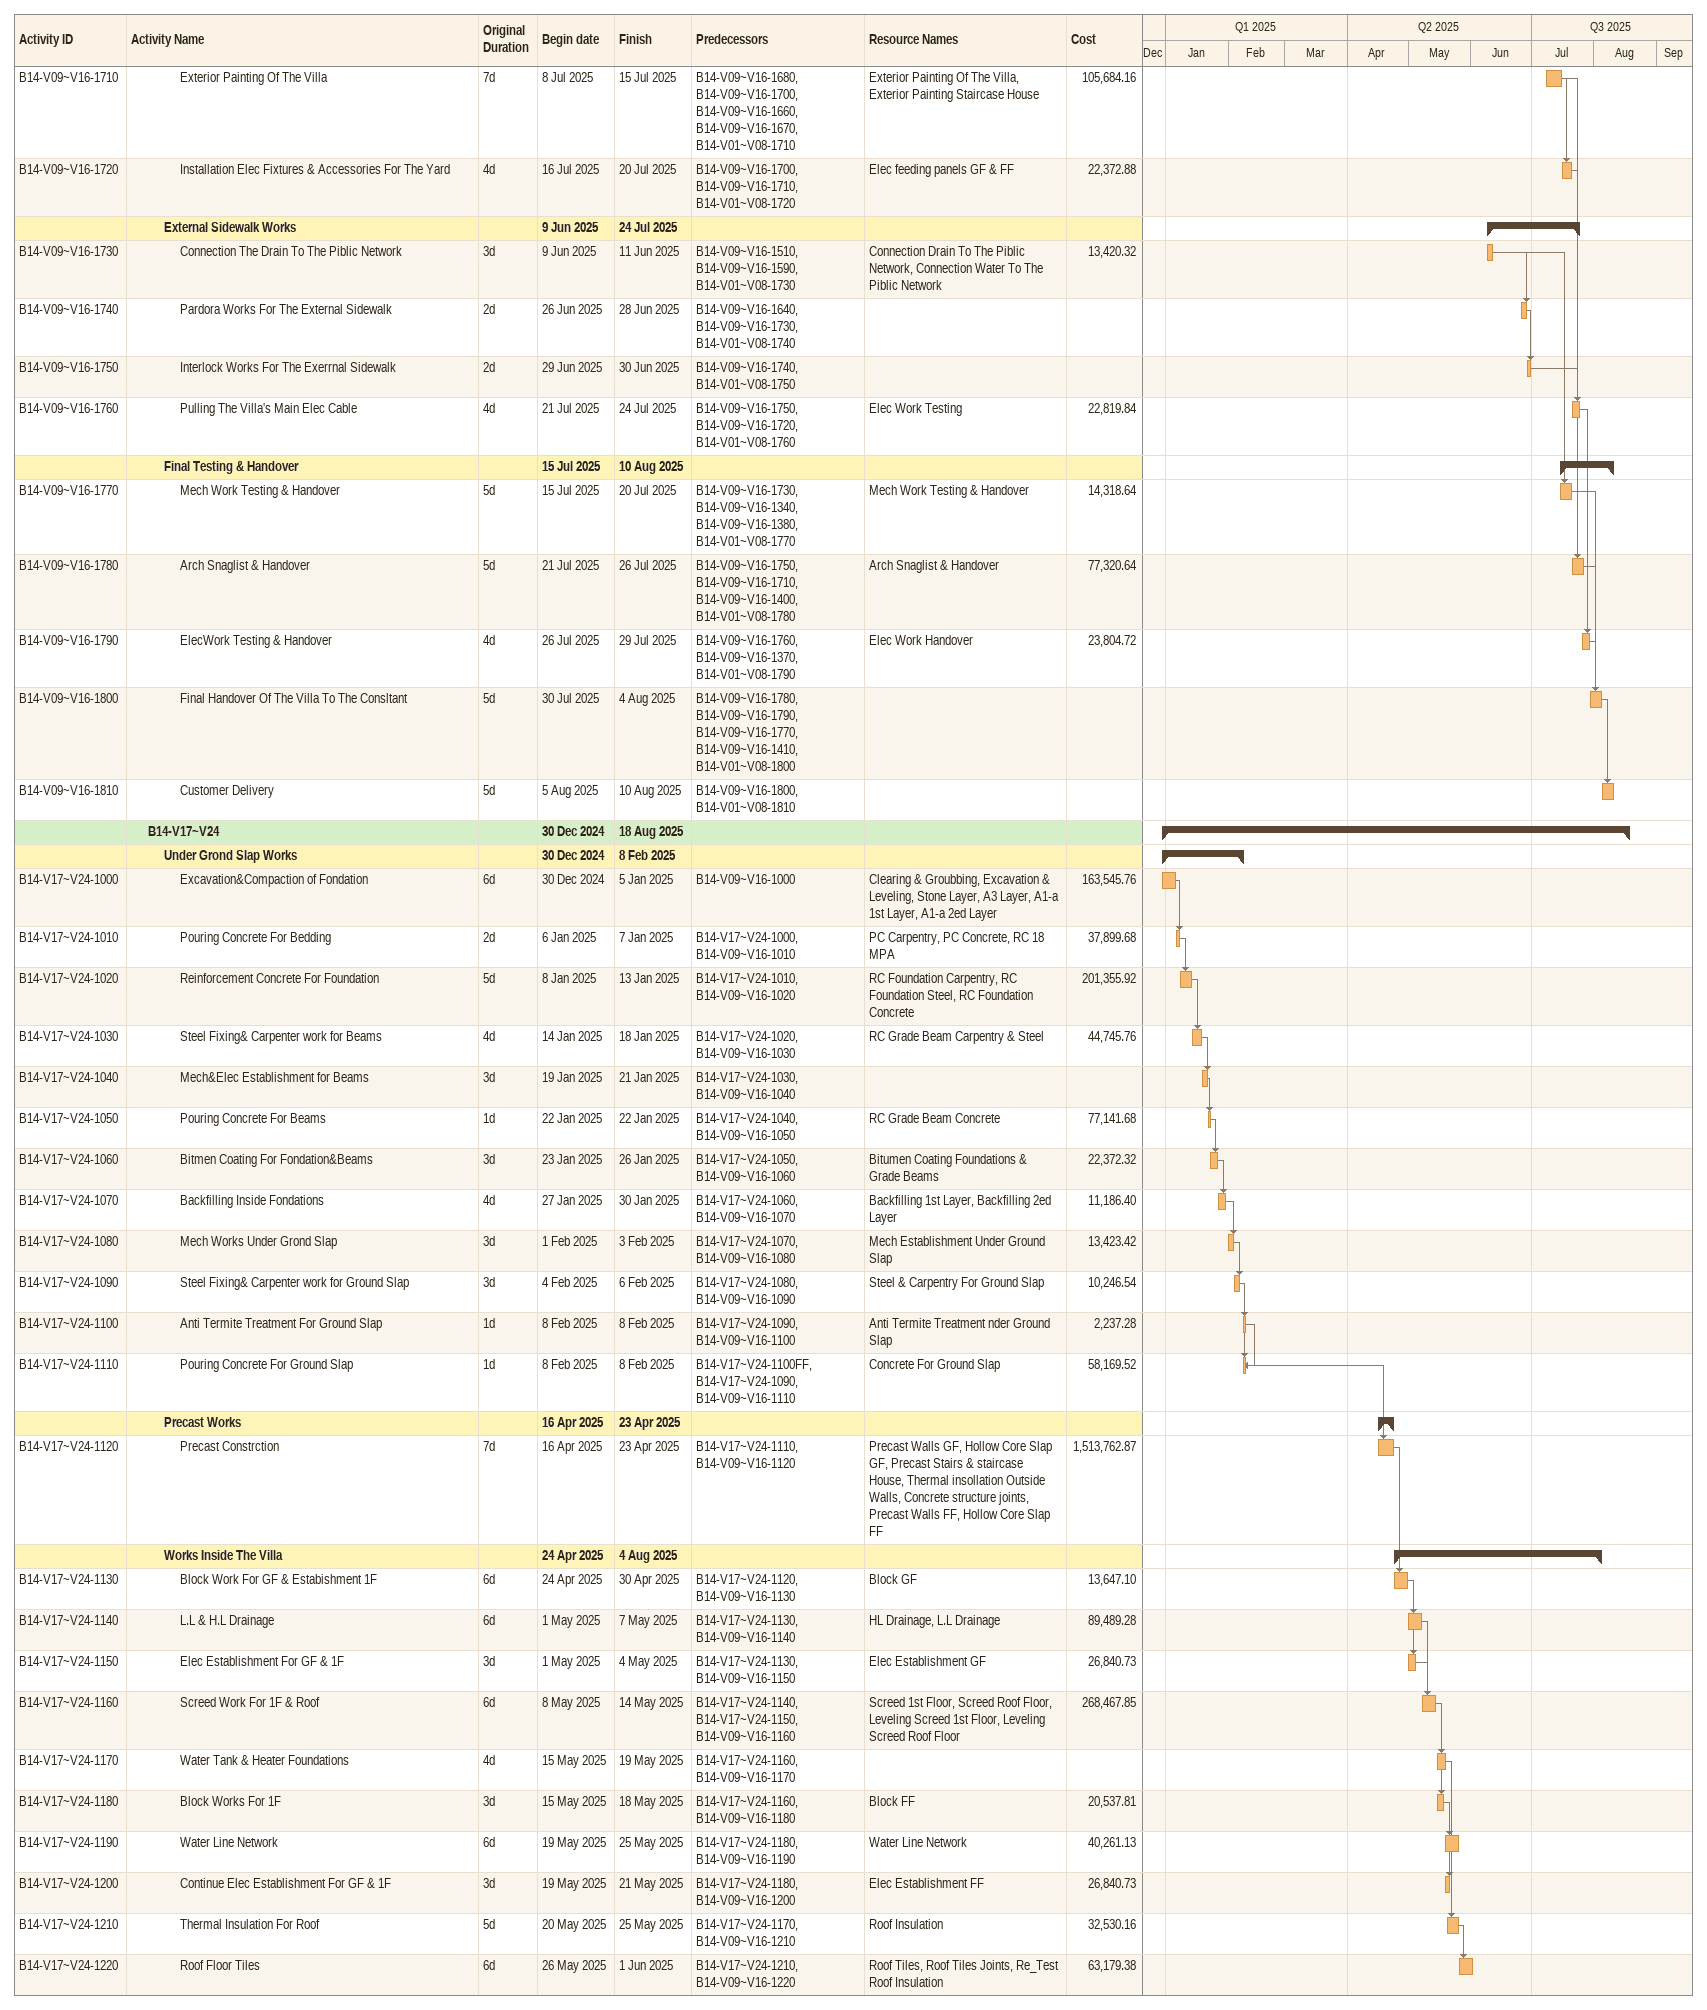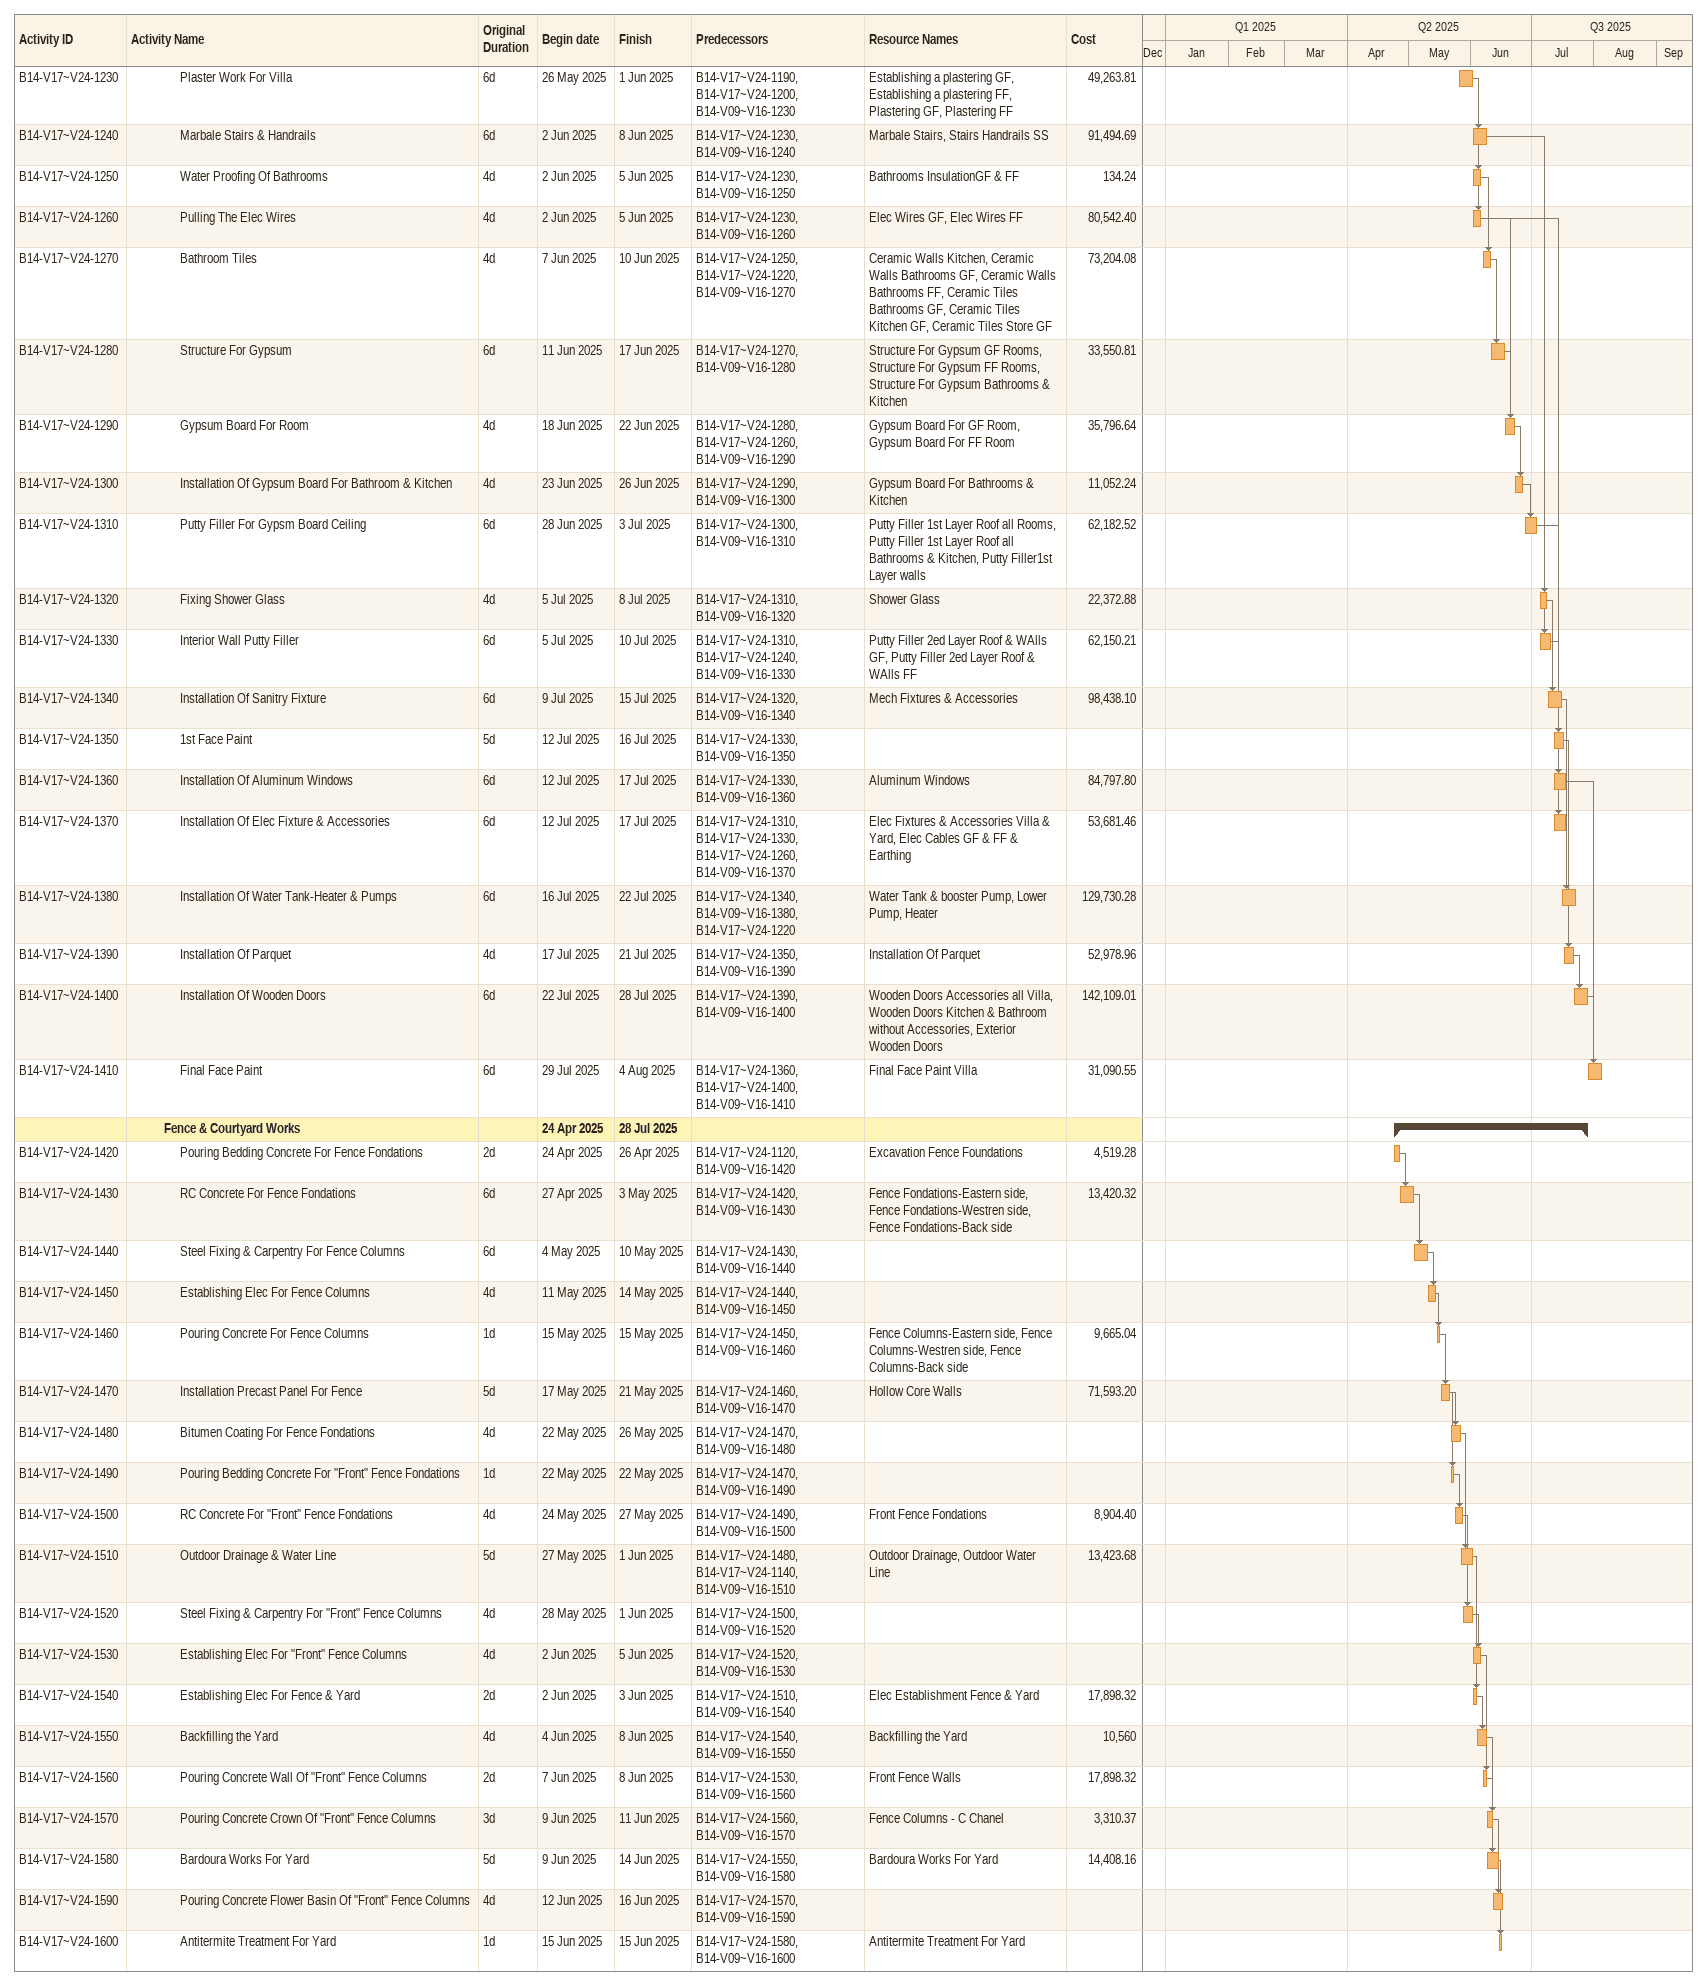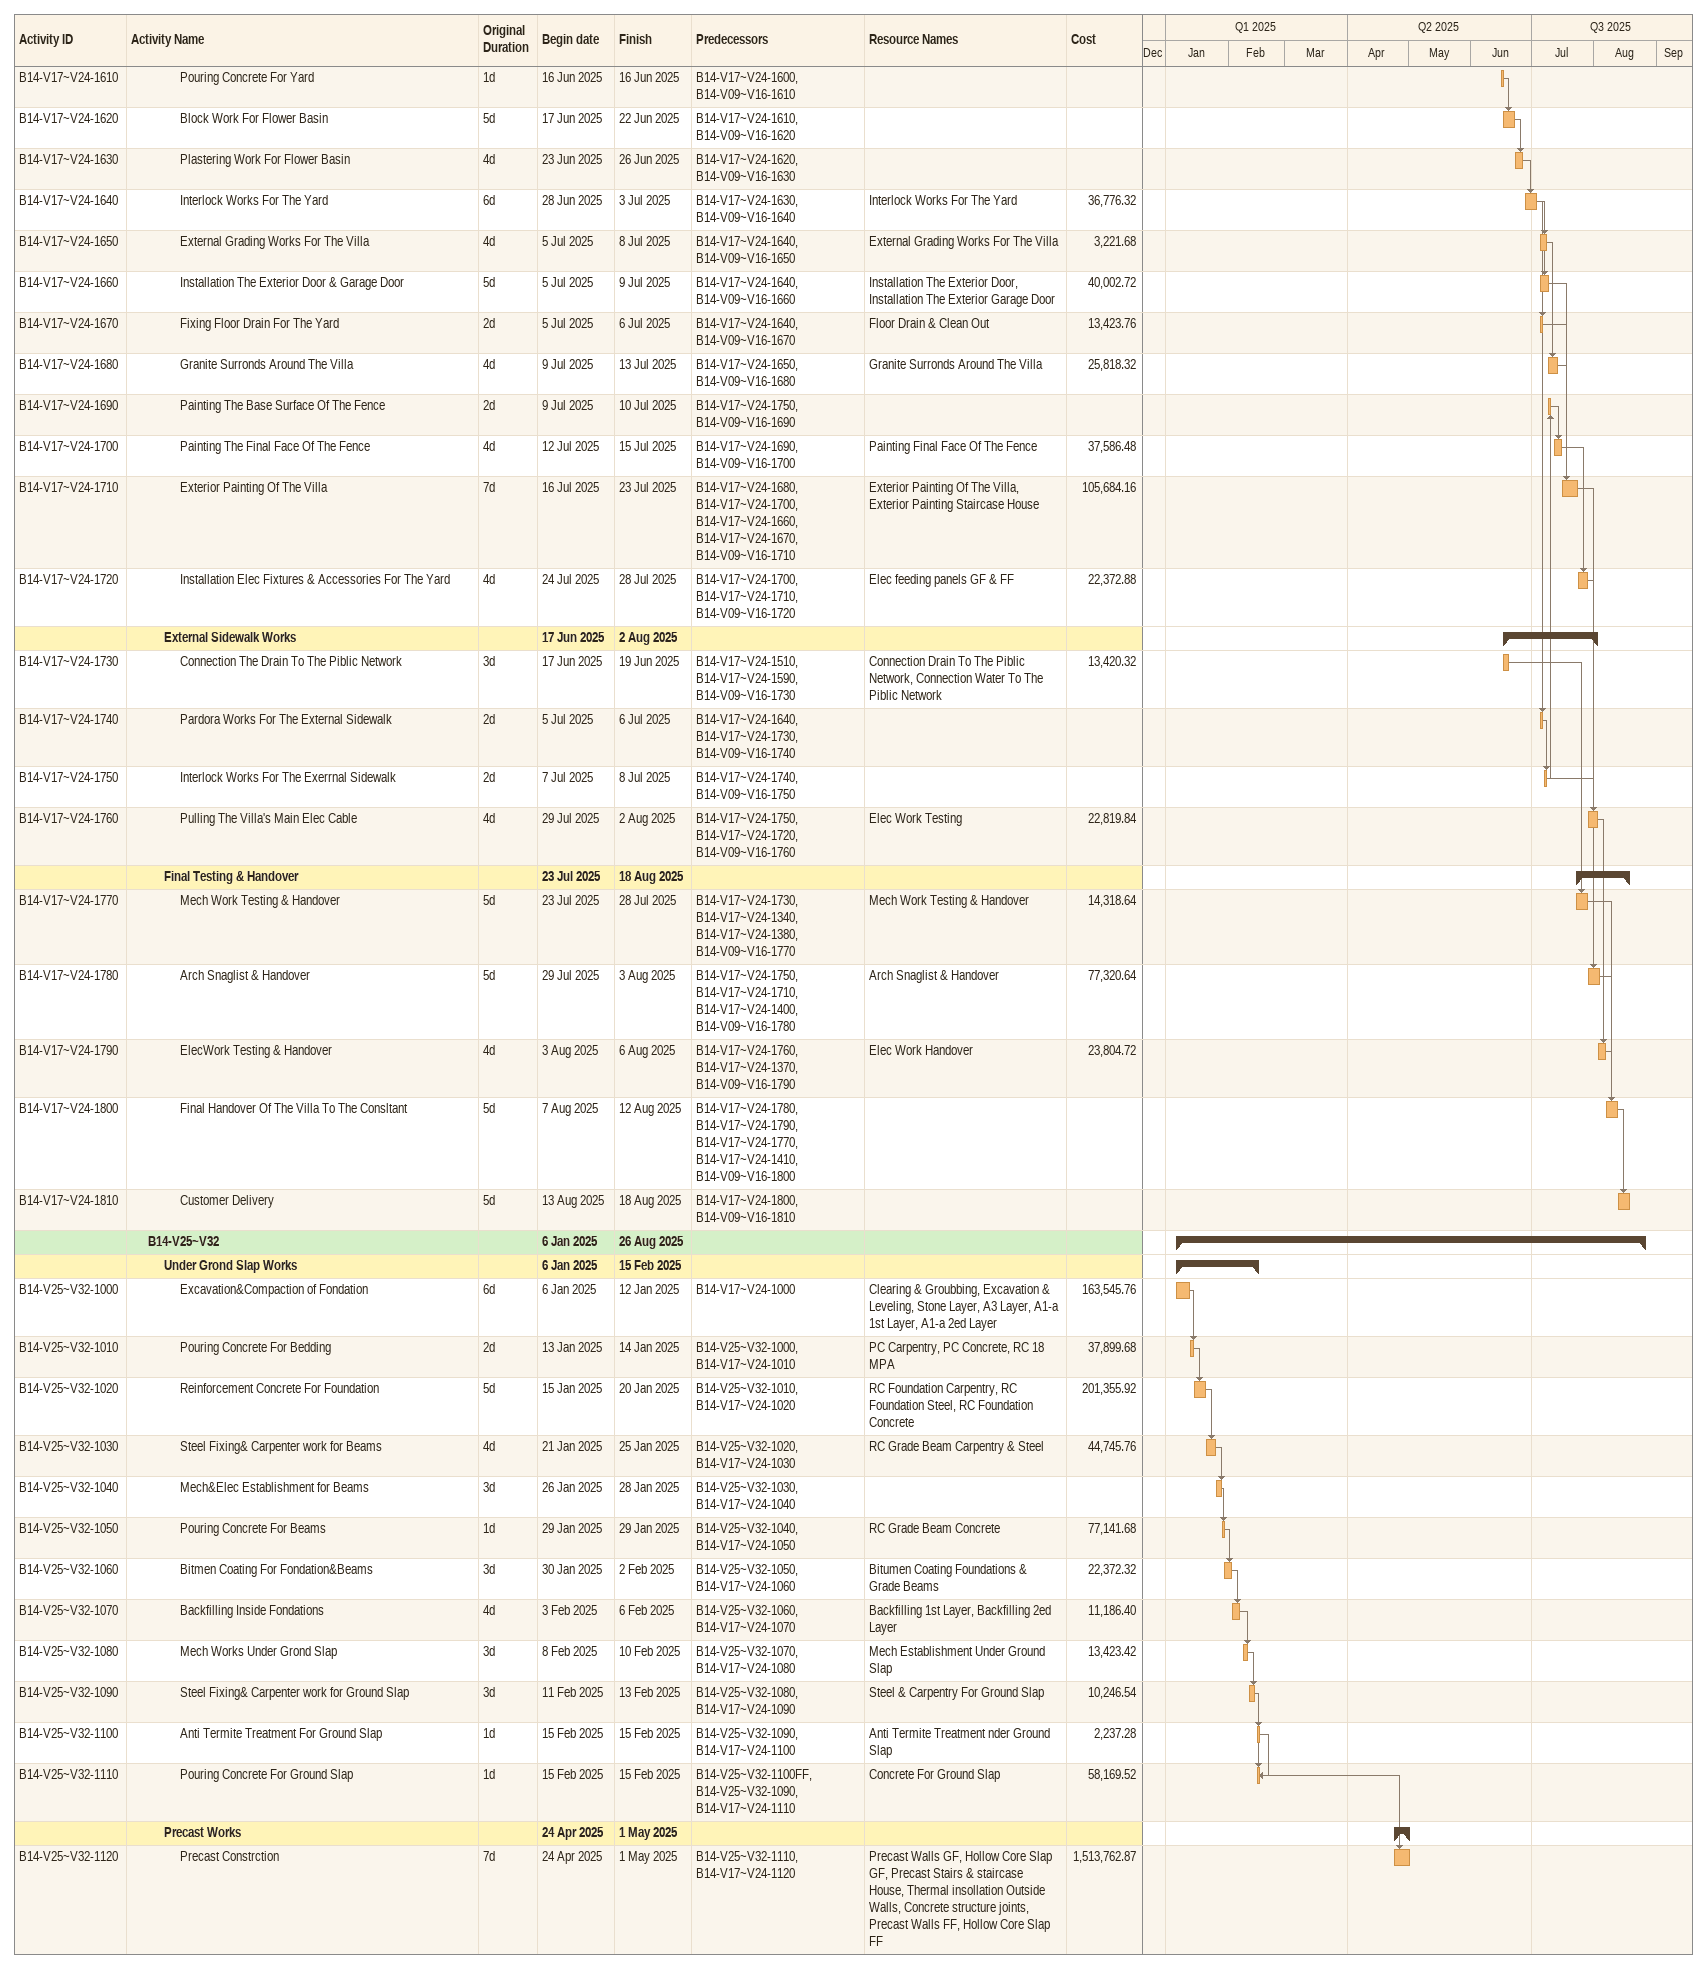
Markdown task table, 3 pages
| ID | Level | Task | Original duration | Start | Finish | Predecessors | Resources | Cost |
|---|---|---|---|---|---|---|---|---|
| B14-V09~V16-1710 | 4 | Exterior Painting Of The Villa | 7d | 2025-07-08 | 2025-07-15 | B14-V09~V16-1680, B14-V09~V16-1700, B14-V09~V16-1660, B14-V09~V16-1670, B14-V01~V08-1710 | Exterior Painting Of The Villa, Exterior Painting Staircase House | 105684.16 |
| B14-V09~V16-1720 | 4 | Installation Elec Fixtures & Accessories For The Yard | 4d | 2025-07-16 | 2025-07-20 | B14-V09~V16-1700, B14-V09~V16-1710, B14-V01~V08-1720 | Elec feeding panels GF & FF | 22372.88 |
|  | 3 | **External Sidewalk Works** |  | 2025-06-09 | 2025-07-24 |  |  |  |
| B14-V09~V16-1730 | 4 | Connection The Drain To The Piblic Network | 3d | 2025-06-09 | 2025-06-11 | B14-V09~V16-1510, B14-V09~V16-1590, B14-V01~V08-1730 | Connection Drain To The Piblic Network, Connection Water To The Piblic Network | 13420.32 |
| B14-V09~V16-1740 | 4 | Pardora Works For The External Sidewalk | 2d | 2025-06-26 | 2025-06-28 | B14-V09~V16-1640, B14-V09~V16-1730, B14-V01~V08-1740 |  |  |
| B14-V09~V16-1750 | 4 | Interlock Works For The Exerrnal Sidewalk | 2d | 2025-06-29 | 2025-06-30 | B14-V09~V16-1740, B14-V01~V08-1750 |  |  |
| B14-V09~V16-1760 | 4 | Pulling The Villa's Main Elec Cable | 4d | 2025-07-21 | 2025-07-24 | B14-V09~V16-1750, B14-V09~V16-1720, B14-V01~V08-1760 | Elec Work Testing | 22819.84 |
|  | 3 | **Final Testing & Handover** |  | 2025-07-15 | 2025-08-10 |  |  |  |
| B14-V09~V16-1770 | 4 | Mech Work Testing & Handover | 5d | 2025-07-15 | 2025-07-20 | B14-V09~V16-1730, B14-V09~V16-1340, B14-V09~V16-1380, B14-V01~V08-1770 | Mech Work Testing & Handover | 14318.64 |
| B14-V09~V16-1780 | 4 | Arch Snaglist & Handover | 5d | 2025-07-21 | 2025-07-26 | B14-V09~V16-1750, B14-V09~V16-1710, B14-V09~V16-1400, B14-V01~V08-1780 | Arch Snaglist & Handover | 77320.64 |
| B14-V09~V16-1790 | 4 | ElecWork Testing & Handover | 4d | 2025-07-26 | 2025-07-29 | B14-V09~V16-1760, B14-V09~V16-1370, B14-V01~V08-1790 | Elec Work Handover | 23804.72 |
| B14-V09~V16-1800 | 4 | Final Handover Of The Villa To The Consltant | 5d | 2025-07-30 | 2025-08-04 | B14-V09~V16-1780, B14-V09~V16-1790, B14-V09~V16-1770, B14-V09~V16-1410, B14-V01~V08-1800 |  |  |
| B14-V09~V16-1810 | 4 | Customer Delivery | 5d | 2025-08-05 | 2025-08-10 | B14-V09~V16-1800, B14-V01~V08-1810 |  |  |
|  | 2 | **B14-V17~V24** |  | 2024-12-30 | 2025-08-18 |  |  |  |
|  | 3 | **Under Grond Slap Works** |  | 2024-12-30 | 2025-02-08 |  |  |  |
| B14-V17~V24-1000 | 4 | Excavation&Compaction of Fondation | 6d | 2024-12-30 | 2025-01-05 | B14-V09~V16-1000 | Clearing & Groubbing, Excavation & Leveling, Stone Layer, A3 Layer, A1-a 1st Layer, A1-a 2ed Layer | 163545.76 |
| B14-V17~V24-1010 | 4 | Pouring Concrete For Bedding | 2d | 2025-01-06 | 2025-01-07 | B14-V17~V24-1000, B14-V09~V16-1010 | PC Carpentry, PC Concrete, RC 18 MPA | 37899.68 |
| B14-V17~V24-1020 | 4 | Reinforcement Concrete For Foundation | 5d | 2025-01-08 | 2025-01-13 | B14-V17~V24-1010, B14-V09~V16-1020 | RC Foundation Carpentry, RC Foundation Steel, RC Foundation Concrete | 201355.92 |
| B14-V17~V24-1030 | 4 | Steel Fixing& Carpenter work for Beams | 4d | 2025-01-14 | 2025-01-18 | B14-V17~V24-1020, B14-V09~V16-1030 | RC Grade Beam Carpentry & Steel | 44745.76 |
| B14-V17~V24-1040 | 4 | Mech&Elec Establishment for Beams | 3d | 2025-01-19 | 2025-01-21 | B14-V17~V24-1030, B14-V09~V16-1040 |  |  |
| B14-V17~V24-1050 | 4 | Pouring Concrete For Beams | 1d | 2025-01-22 | 2025-01-22 | B14-V17~V24-1040, B14-V09~V16-1050 | RC Grade Beam Concrete | 77141.68 |
| B14-V17~V24-1060 | 4 | Bitmen Coating For Fondation&Beams | 3d | 2025-01-23 | 2025-01-26 | B14-V17~V24-1050, B14-V09~V16-1060 | Bitumen Coating Foundations & Grade Beams | 22372.32 |
| B14-V17~V24-1070 | 4 | Backfilling Inside Fondations | 4d | 2025-01-27 | 2025-01-30 | B14-V17~V24-1060, B14-V09~V16-1070 | Backfilling 1st Layer, Backfilling 2ed Layer | 11186.40 |
| B14-V17~V24-1080 | 4 | Mech Works Under Grond Slap | 3d | 2025-02-01 | 2025-02-03 | B14-V17~V24-1070, B14-V09~V16-1080 | Mech Establishment Under Ground Slap | 13423.42 |
| B14-V17~V24-1090 | 4 | Steel Fixing& Carpenter work for Ground Slap | 3d | 2025-02-04 | 2025-02-06 | B14-V17~V24-1080, B14-V09~V16-1090 | Steel & Carpentry For Ground Slap | 10246.54 |
| B14-V17~V24-1100 | 4 | Anti Termite Treatment For Ground Slap | 1d | 2025-02-08 | 2025-02-08 | B14-V17~V24-1090, B14-V09~V16-1100 | Anti Termite Treatment nder Ground Slap | 2237.28 |
| B14-V17~V24-1110 | 4 | Pouring Concrete For Ground Slap | 1d | 2025-02-08 | 2025-02-08 | B14-V17~V24-1100FF, B14-V17~V24-1090, B14-V09~V16-1110 | Concrete For Ground Slap | 58169.52 |
|  | 3 | **Precast Works** |  | 2025-04-16 | 2025-04-23 |  |  |  |
| B14-V17~V24-1120 | 4 | Precast Constrction | 7d | 2025-04-16 | 2025-04-23 | B14-V17~V24-1110, B14-V09~V16-1120 | Precast Walls GF, Hollow Core Slap GF, Precast Stairs & staircase House, Thermal insollation Outside Walls, Concrete structure joints, Precast Walls FF, Hollow Core Slap FF | 1513762.87 |
|  | 3 | **Works Inside The Villa** |  | 2025-04-24 | 2025-08-04 |  |  |  |
| B14-V17~V24-1130 | 4 | Block Work For GF & Estabishment 1F | 6d | 2025-04-24 | 2025-04-30 | B14-V17~V24-1120, B14-V09~V16-1130 | Block GF | 13647.10 |
| B14-V17~V24-1140 | 4 | L.L & H.L Drainage | 6d | 2025-05-01 | 2025-05-07 | B14-V17~V24-1130, B14-V09~V16-1140 | HL Drainage, L.L Drainage | 89489.28 |
| B14-V17~V24-1150 | 4 | Elec Establishment For GF & 1F | 3d | 2025-05-01 | 2025-05-04 | B14-V17~V24-1130, B14-V09~V16-1150 | Elec Establishment GF | 26840.73 |
| B14-V17~V24-1160 | 4 | Screed Work For 1F & Roof | 6d | 2025-05-08 | 2025-05-14 | B14-V17~V24-1140, B14-V17~V24-1150, B14-V09~V16-1160 | Screed 1st Floor, Screed Roof Floor, Leveling Screed 1st Floor, Leveling Screed Roof Floor | 268467.85 |
| B14-V17~V24-1170 | 4 | Water Tank & Heater Foundations | 4d | 2025-05-15 | 2025-05-19 | B14-V17~V24-1160, B14-V09~V16-1170 |  |  |
| B14-V17~V24-1180 | 4 | Block Works For 1F | 3d | 2025-05-15 | 2025-05-18 | B14-V17~V24-1160, B14-V09~V16-1180 | Block FF | 20537.81 |
| B14-V17~V24-1190 | 4 | Water Line Network | 6d | 2025-05-19 | 2025-05-25 | B14-V17~V24-1180, B14-V09~V16-1190 | Water Line Network | 40261.13 |
| B14-V17~V24-1200 | 4 | Continue Elec Establishment For GF & 1F | 3d | 2025-05-19 | 2025-05-21 | B14-V17~V24-1180, B14-V09~V16-1200 | Elec Establishment FF | 26840.73 |
| B14-V17~V24-1210 | 4 | Thermal Insulation For Roof | 5d | 2025-05-20 | 2025-05-25 | B14-V17~V24-1170, B14-V09~V16-1210 | Roof Insulation | 32530.16 |
| B14-V17~V24-1220 | 4 | Roof Floor Tiles | 6d | 2025-05-26 | 2025-06-01 | B14-V17~V24-1210, B14-V09~V16-1220 | Roof Tiles, Roof Tiles Joints, Re_Test Roof Insulation | 63179.38 |
| B14-V17~V24-1230 | 4 | Plaster Work For Villa | 6d | 2025-05-26 | 2025-06-01 | B14-V17~V24-1190, B14-V17~V24-1200, B14-V09~V16-1230 | Establishing a plastering GF, Establishing a plastering FF, Plastering GF, Plastering FF | 49263.81 |
| B14-V17~V24-1240 | 4 | Marbale Stairs & Handrails | 6d | 2025-06-02 | 2025-06-08 | B14-V17~V24-1230, B14-V09~V16-1240 | Marbale Stairs, Stairs Handrails SS | 91494.69 |
| B14-V17~V24-1250 | 4 | Water Proofing Of Bathrooms | 4d | 2025-06-02 | 2025-06-05 | B14-V17~V24-1230, B14-V09~V16-1250 | Bathrooms InsulationGF & FF | 134.24 |
| B14-V17~V24-1260 | 4 | Pulling The Elec Wires | 4d | 2025-06-02 | 2025-06-05 | B14-V17~V24-1230, B14-V09~V16-1260 | Elec Wires GF, Elec Wires FF | 80542.40 |
| B14-V17~V24-1270 | 4 | Bathroom Tiles | 4d | 2025-06-07 | 2025-06-10 | B14-V17~V24-1250, B14-V17~V24-1220, B14-V09~V16-1270 | Ceramic Walls Kitchen, Ceramic Walls Bathrooms GF, Ceramic Walls Bathrooms FF, Ceramic Tiles Bathrooms GF, Ceramic Tiles Kitchen GF, Ceramic Tiles Store GF | 73204.08 |
| B14-V17~V24-1280 | 4 | Structure For Gypsum | 6d | 2025-06-11 | 2025-06-17 | B14-V17~V24-1270, B14-V09~V16-1280 | Structure For Gypsum GF Rooms, Structure For Gypsum FF Rooms, Structure For Gypsum Bathrooms & Kitchen | 33550.81 |
| B14-V17~V24-1290 | 4 | Gypsum Board For Room | 4d | 2025-06-18 | 2025-06-22 | B14-V17~V24-1280, B14-V17~V24-1260, B14-V09~V16-1290 | Gypsum Board For GF Room, Gypsum Board For FF Room | 35796.64 |
| B14-V17~V24-1300 | 4 | Installation Of Gypsum Board For Bathroom & Kitchen | 4d | 2025-06-23 | 2025-06-26 | B14-V17~V24-1290, B14-V09~V16-1300 | Gypsum Board For Bathrooms & Kitchen | 11052.24 |
| B14-V17~V24-1310 | 4 | Putty Filler For Gypsm Board Ceiling | 6d | 2025-06-28 | 2025-07-03 | B14-V17~V24-1300, B14-V09~V16-1310 | Putty Filler 1st Layer Roof all Rooms, Putty Filler 1st Layer Roof all Bathrooms & Kitchen, Putty Filler1st Layer walls | 62182.52 |
| B14-V17~V24-1320 | 4 | Fixing Shower Glass | 4d | 2025-07-05 | 2025-07-08 | B14-V17~V24-1310, B14-V09~V16-1320 | Shower Glass | 22372.88 |
| B14-V17~V24-1330 | 4 | Interior Wall Putty Filler | 6d | 2025-07-05 | 2025-07-10 | B14-V17~V24-1310, B14-V17~V24-1240, B14-V09~V16-1330 | Putty Filler 2ed Layer Roof & WAlls GF, Putty Filler 2ed Layer Roof & WAlls FF | 62150.21 |
| B14-V17~V24-1340 | 4 | Installation Of Sanitry Fixture | 6d | 2025-07-09 | 2025-07-15 | B14-V17~V24-1320, B14-V09~V16-1340 | Mech Fixtures & Accessories | 98438.10 |
| B14-V17~V24-1350 | 4 | 1st Face Paint | 5d | 2025-07-12 | 2025-07-16 | B14-V17~V24-1330, B14-V09~V16-1350 |  |  |
| B14-V17~V24-1360 | 4 | Installation Of Aluminum Windows | 6d | 2025-07-12 | 2025-07-17 | B14-V17~V24-1330, B14-V09~V16-1360 | Aluminum Windows | 84797.80 |
| B14-V17~V24-1370 | 4 | Installation Of Elec Fixture & Accessories | 6d | 2025-07-12 | 2025-07-17 | B14-V17~V24-1310, B14-V17~V24-1330, B14-V17~V24-1260, B14-V09~V16-1370 | Elec Fixtures & Accessories Villa & Yard, Elec Cables GF & FF & Earthing | 53681.46 |
| B14-V17~V24-1380 | 4 | Installation Of Water Tank-Heater & Pumps | 6d | 2025-07-16 | 2025-07-22 | B14-V17~V24-1340, B14-V09~V16-1380, B14-V17~V24-1220 | Water Tank & booster Pump, Lower Pump, Heater | 129730.28 |
| B14-V17~V24-1390 | 4 | Installation Of Parquet | 4d | 2025-07-17 | 2025-07-21 | B14-V17~V24-1350, B14-V09~V16-1390 | Installation Of Parquet | 52978.96 |
| B14-V17~V24-1400 | 4 | Installation Of Wooden Doors | 6d | 2025-07-22 | 2025-07-28 | B14-V17~V24-1390, B14-V09~V16-1400 | Wooden Doors Accessories all Villa, Wooden Doors Kitchen & Bathroom without Accessories, Exterior Wooden Doors | 142109.01 |
| B14-V17~V24-1410 | 4 | Final Face Paint | 6d | 2025-07-29 | 2025-08-04 | B14-V17~V24-1360, B14-V17~V24-1400, B14-V09~V16-1410 | Final Face Paint Villa | 31090.55 |
|  | 3 | **Fence & Courtyard Works** |  | 2025-04-24 | 2025-07-28 |  |  |  |
| B14-V17~V24-1420 | 4 | Pouring Bedding Concrete For Fence Fondations | 2d | 2025-04-24 | 2025-04-26 | B14-V17~V24-1120, B14-V09~V16-1420 | Excavation Fence Foundations | 4519.28 |
| B14-V17~V24-1430 | 4 | RC Concrete For Fence Fondations | 6d | 2025-04-27 | 2025-05-03 | B14-V17~V24-1420, B14-V09~V16-1430 | Fence Fondations-Eastern side, Fence Fondations-Westren side, Fence Fondations-Back side | 13420.32 |
| B14-V17~V24-1440 | 4 | Steel Fixing & Carpentry For Fence Columns | 6d | 2025-05-04 | 2025-05-10 | B14-V17~V24-1430, B14-V09~V16-1440 |  |  |
| B14-V17~V24-1450 | 4 | Establishing Elec For Fence Columns | 4d | 2025-05-11 | 2025-05-14 | B14-V17~V24-1440, B14-V09~V16-1450 |  |  |
| B14-V17~V24-1460 | 4 | Pouring Concrete For Fence Columns | 1d | 2025-05-15 | 2025-05-15 | B14-V17~V24-1450, B14-V09~V16-1460 | Fence Columns-Eastern side, Fence Columns-Westren side, Fence Columns-Back side | 9665.04 |
| B14-V17~V24-1470 | 4 | Installation Precast Panel For Fence | 5d | 2025-05-17 | 2025-05-21 | B14-V17~V24-1460, B14-V09~V16-1470 | Hollow Core Walls | 71593.20 |
| B14-V17~V24-1480 | 4 | Bitumen Coating For Fence Fondations | 4d | 2025-05-22 | 2025-05-26 | B14-V17~V24-1470, B14-V09~V16-1480 |  |  |
| B14-V17~V24-1490 | 4 | Pouring Bedding Concrete For "Front" Fence Fondations | 1d | 2025-05-22 | 2025-05-22 | B14-V17~V24-1470, B14-V09~V16-1490 |  |  |
| B14-V17~V24-1500 | 4 | RC Concrete For "Front" Fence Fondations | 4d | 2025-05-24 | 2025-05-27 | B14-V17~V24-1490, B14-V09~V16-1500 | Front Fence Fondations | 8904.40 |
| B14-V17~V24-1510 | 4 | Outdoor Drainage & Water Line | 5d | 2025-05-27 | 2025-06-01 | B14-V17~V24-1480, B14-V17~V24-1140, B14-V09~V16-1510 | Outdoor Drainage, Outdoor Water Line | 13423.68 |
| B14-V17~V24-1520 | 4 | Steel Fixing & Carpentry For "Front" Fence Columns | 4d | 2025-05-28 | 2025-06-01 | B14-V17~V24-1500, B14-V09~V16-1520 |  |  |
| B14-V17~V24-1530 | 4 | Establishing Elec For "Front" Fence Columns | 4d | 2025-06-02 | 2025-06-05 | B14-V17~V24-1520, B14-V09~V16-1530 |  |  |
| B14-V17~V24-1540 | 4 | Establishing Elec For Fence & Yard | 2d | 2025-06-02 | 2025-06-03 | B14-V17~V24-1510, B14-V09~V16-1540 | Elec Establishment Fence & Yard | 17898.32 |
| B14-V17~V24-1550 | 4 | Backfilling the Yard | 4d | 2025-06-04 | 2025-06-08 | B14-V17~V24-1540, B14-V09~V16-1550 | Backfilling the Yard | 10560 |
| B14-V17~V24-1560 | 4 | Pouring Concrete Wall Of "Front" Fence Columns | 2d | 2025-06-07 | 2025-06-08 | B14-V17~V24-1530, B14-V09~V16-1560 | Front Fence Walls | 17898.32 |
| B14-V17~V24-1570 | 4 | Pouring Concrete Crown Of "Front" Fence Columns | 3d | 2025-06-09 | 2025-06-11 | B14-V17~V24-1560, B14-V09~V16-1570 | Fence Columns - C Chanel | 3310.37 |
| B14-V17~V24-1580 | 4 | Bardoura Works For Yard | 5d | 2025-06-09 | 2025-06-14 | B14-V17~V24-1550, B14-V09~V16-1580 | Bardoura Works For Yard | 14408.16 |
| B14-V17~V24-1590 | 4 | Pouring Concrete Flower Basin Of "Front" Fence Columns | 4d | 2025-06-12 | 2025-06-16 | B14-V17~V24-1570, B14-V09~V16-1590 |  |  |
| B14-V17~V24-1600 | 4 | Antitermite Treatment For Yard | 1d | 2025-06-15 | 2025-06-15 | B14-V17~V24-1580, B14-V09~V16-1600 | Antitermite Treatment For Yard |  |
| B14-V17~V24-1610 | 4 | Pouring Concrete For Yard | 1d | 2025-06-16 | 2025-06-16 | B14-V17~V24-1600, B14-V09~V16-1610 |  |  |
| B14-V17~V24-1620 | 4 | Block Work For Flower Basin | 5d | 2025-06-17 | 2025-06-22 | B14-V17~V24-1610, B14-V09~V16-1620 |  |  |
| B14-V17~V24-1630 | 4 | Plastering Work For Flower Basin | 4d | 2025-06-23 | 2025-06-26 | B14-V17~V24-1620, B14-V09~V16-1630 |  |  |
| B14-V17~V24-1640 | 4 | Interlock Works For The Yard | 6d | 2025-06-28 | 2025-07-03 | B14-V17~V24-1630, B14-V09~V16-1640 | Interlock Works For The Yard | 36776.32 |
| B14-V17~V24-1650 | 4 | External Grading Works For The Villa | 4d | 2025-07-05 | 2025-07-08 | B14-V17~V24-1640, B14-V09~V16-1650 | External Grading Works For The Villa | 3221.68 |
| B14-V17~V24-1660 | 4 | Installation The Exterior Door & Garage Door | 5d | 2025-07-05 | 2025-07-09 | B14-V17~V24-1640, B14-V09~V16-1660 | Installation The Exterior Door, Installation The Exterior Garage Door | 40002.72 |
| B14-V17~V24-1670 | 4 | Fixing Floor Drain For The Yard | 2d | 2025-07-05 | 2025-07-06 | B14-V17~V24-1640, B14-V09~V16-1670 | Floor Drain & Clean Out | 13423.76 |
| B14-V17~V24-1680 | 4 | Granite Surronds Around The Villa | 4d | 2025-07-09 | 2025-07-13 | B14-V17~V24-1650, B14-V09~V16-1680 | Granite Surronds Around The Villa | 25818.32 |
| B14-V17~V24-1690 | 4 | Painting The Base Surface Of The Fence | 2d | 2025-07-09 | 2025-07-10 | B14-V17~V24-1750, B14-V09~V16-1690 |  |  |
| B14-V17~V24-1700 | 4 | Painting The Final Face Of The Fence | 4d | 2025-07-12 | 2025-07-15 | B14-V17~V24-1690, B14-V09~V16-1700 | Painting Final Face Of The Fence | 37586.48 |
| B14-V17~V24-1710 | 4 | Exterior Painting Of The Villa | 7d | 2025-07-16 | 2025-07-23 | B14-V17~V24-1680, B14-V17~V24-1700, B14-V17~V24-1660, B14-V17~V24-1670, B14-V09~V16-1710 | Exterior Painting Of The Villa, Exterior Painting Staircase House | 105684.16 |
| B14-V17~V24-1720 | 4 | Installation Elec Fixtures & Accessories For The Yard | 4d | 2025-07-24 | 2025-07-28 | B14-V17~V24-1700, B14-V17~V24-1710, B14-V09~V16-1720 | Elec feeding panels GF & FF | 22372.88 |
|  | 3 | **External Sidewalk Works** |  | 2025-06-17 | 2025-08-02 |  |  |  |
| B14-V17~V24-1730 | 4 | Connection The Drain To The Piblic Network | 3d | 2025-06-17 | 2025-06-19 | B14-V17~V24-1510, B14-V17~V24-1590, B14-V09~V16-1730 | Connection Drain To The Piblic Network, Connection Water To The Piblic Network | 13420.32 |
| B14-V17~V24-1740 | 4 | Pardora Works For The External Sidewalk | 2d | 2025-07-05 | 2025-07-06 | B14-V17~V24-1640, B14-V17~V24-1730, B14-V09~V16-1740 |  |  |
| B14-V17~V24-1750 | 4 | Interlock Works For The Exerrnal Sidewalk | 2d | 2025-07-07 | 2025-07-08 | B14-V17~V24-1740, B14-V09~V16-1750 |  |  |
| B14-V17~V24-1760 | 4 | Pulling The Villa's Main Elec Cable | 4d | 2025-07-29 | 2025-08-02 | B14-V17~V24-1750, B14-V17~V24-1720, B14-V09~V16-1760 | Elec Work Testing | 22819.84 |
|  | 3 | **Final Testing & Handover** |  | 2025-07-23 | 2025-08-18 |  |  |  |
| B14-V17~V24-1770 | 4 | Mech Work Testing & Handover | 5d | 2025-07-23 | 2025-07-28 | B14-V17~V24-1730, B14-V17~V24-1340, B14-V17~V24-1380, B14-V09~V16-1770 | Mech Work Testing & Handover | 14318.64 |
| B14-V17~V24-1780 | 4 | Arch Snaglist & Handover | 5d | 2025-07-29 | 2025-08-03 | B14-V17~V24-1750, B14-V17~V24-1710, B14-V17~V24-1400, B14-V09~V16-1780 | Arch Snaglist & Handover | 77320.64 |
| B14-V17~V24-1790 | 4 | ElecWork Testing & Handover | 4d | 2025-08-03 | 2025-08-06 | B14-V17~V24-1760, B14-V17~V24-1370, B14-V09~V16-1790 | Elec Work Handover | 23804.72 |
| B14-V17~V24-1800 | 4 | Final Handover Of The Villa To The Consltant | 5d | 2025-08-07 | 2025-08-12 | B14-V17~V24-1780, B14-V17~V24-1790, B14-V17~V24-1770, B14-V17~V24-1410, B14-V09~V16-1800 |  |  |
| B14-V17~V24-1810 | 4 | Customer Delivery | 5d | 2025-08-13 | 2025-08-18 | B14-V17~V24-1800, B14-V09~V16-1810 |  |  |
|  | 2 | **B14-V25~V32** |  | 2025-01-06 | 2025-08-26 |  |  |  |
|  | 3 | **Under Grond Slap Works** |  | 2025-01-06 | 2025-02-15 |  |  |  |
| B14-V25~V32-1000 | 4 | Excavation&Compaction of Fondation | 6d | 2025-01-06 | 2025-01-12 | B14-V17~V24-1000 | Clearing & Groubbing, Excavation & Leveling, Stone Layer, A3 Layer, A1-a 1st Layer, A1-a 2ed Layer | 163545.76 |
| B14-V25~V32-1010 | 4 | Pouring Concrete For Bedding | 2d | 2025-01-13 | 2025-01-14 | B14-V25~V32-1000, B14-V17~V24-1010 | PC Carpentry, PC Concrete, RC 18 MPA | 37899.68 |
| B14-V25~V32-1020 | 4 | Reinforcement Concrete For Foundation | 5d | 2025-01-15 | 2025-01-20 | B14-V25~V32-1010, B14-V17~V24-1020 | RC Foundation Carpentry, RC Foundation Steel, RC Foundation Concrete | 201355.92 |
| B14-V25~V32-1030 | 4 | Steel Fixing& Carpenter work for Beams | 4d | 2025-01-21 | 2025-01-25 | B14-V25~V32-1020, B14-V17~V24-1030 | RC Grade Beam Carpentry & Steel | 44745.76 |
| B14-V25~V32-1040 | 4 | Mech&Elec Establishment for Beams | 3d | 2025-01-26 | 2025-01-28 | B14-V25~V32-1030, B14-V17~V24-1040 |  |  |
| B14-V25~V32-1050 | 4 | Pouring Concrete For Beams | 1d | 2025-01-29 | 2025-01-29 | B14-V25~V32-1040, B14-V17~V24-1050 | RC Grade Beam Concrete | 77141.68 |
| B14-V25~V32-1060 | 4 | Bitmen Coating For Fondation&Beams | 3d | 2025-01-30 | 2025-02-02 | B14-V25~V32-1050, B14-V17~V24-1060 | Bitumen Coating Foundations & Grade Beams | 22372.32 |
| B14-V25~V32-1070 | 4 | Backfilling Inside Fondations | 4d | 2025-02-03 | 2025-02-06 | B14-V25~V32-1060, B14-V17~V24-1070 | Backfilling 1st Layer, Backfilling 2ed Layer | 11186.40 |
| B14-V25~V32-1080 | 4 | Mech Works Under Grond Slap | 3d | 2025-02-08 | 2025-02-10 | B14-V25~V32-1070, B14-V17~V24-1080 | Mech Establishment Under Ground Slap | 13423.42 |
| B14-V25~V32-1090 | 4 | Steel Fixing& Carpenter work for Ground Slap | 3d | 2025-02-11 | 2025-02-13 | B14-V25~V32-1080, B14-V17~V24-1090 | Steel & Carpentry For Ground Slap | 10246.54 |
| B14-V25~V32-1100 | 4 | Anti Termite Treatment For Ground Slap | 1d | 2025-02-15 | 2025-02-15 | B14-V25~V32-1090, B14-V17~V24-1100 | Anti Termite Treatment nder Ground Slap | 2237.28 |
| B14-V25~V32-1110 | 4 | Pouring Concrete For Ground Slap | 1d | 2025-02-15 | 2025-02-15 | B14-V25~V32-1100FF, B14-V25~V32-1090, B14-V17~V24-1110 | Concrete For Ground Slap | 58169.52 |
|  | 3 | **Precast Works** |  | 2025-04-24 | 2025-05-01 |  |  |  |
| B14-V25~V32-1120 | 4 | Precast Constrction | 7d | 2025-04-24 | 2025-05-01 | B14-V25~V32-1110, B14-V17~V24-1120 | Precast Walls GF, Hollow Core Slap GF, Precast Stairs & staircase House, Thermal insollation Outside Walls, Concrete structure joints, Precast Walls FF, Hollow Core Slap FF | 1513762.87 |
